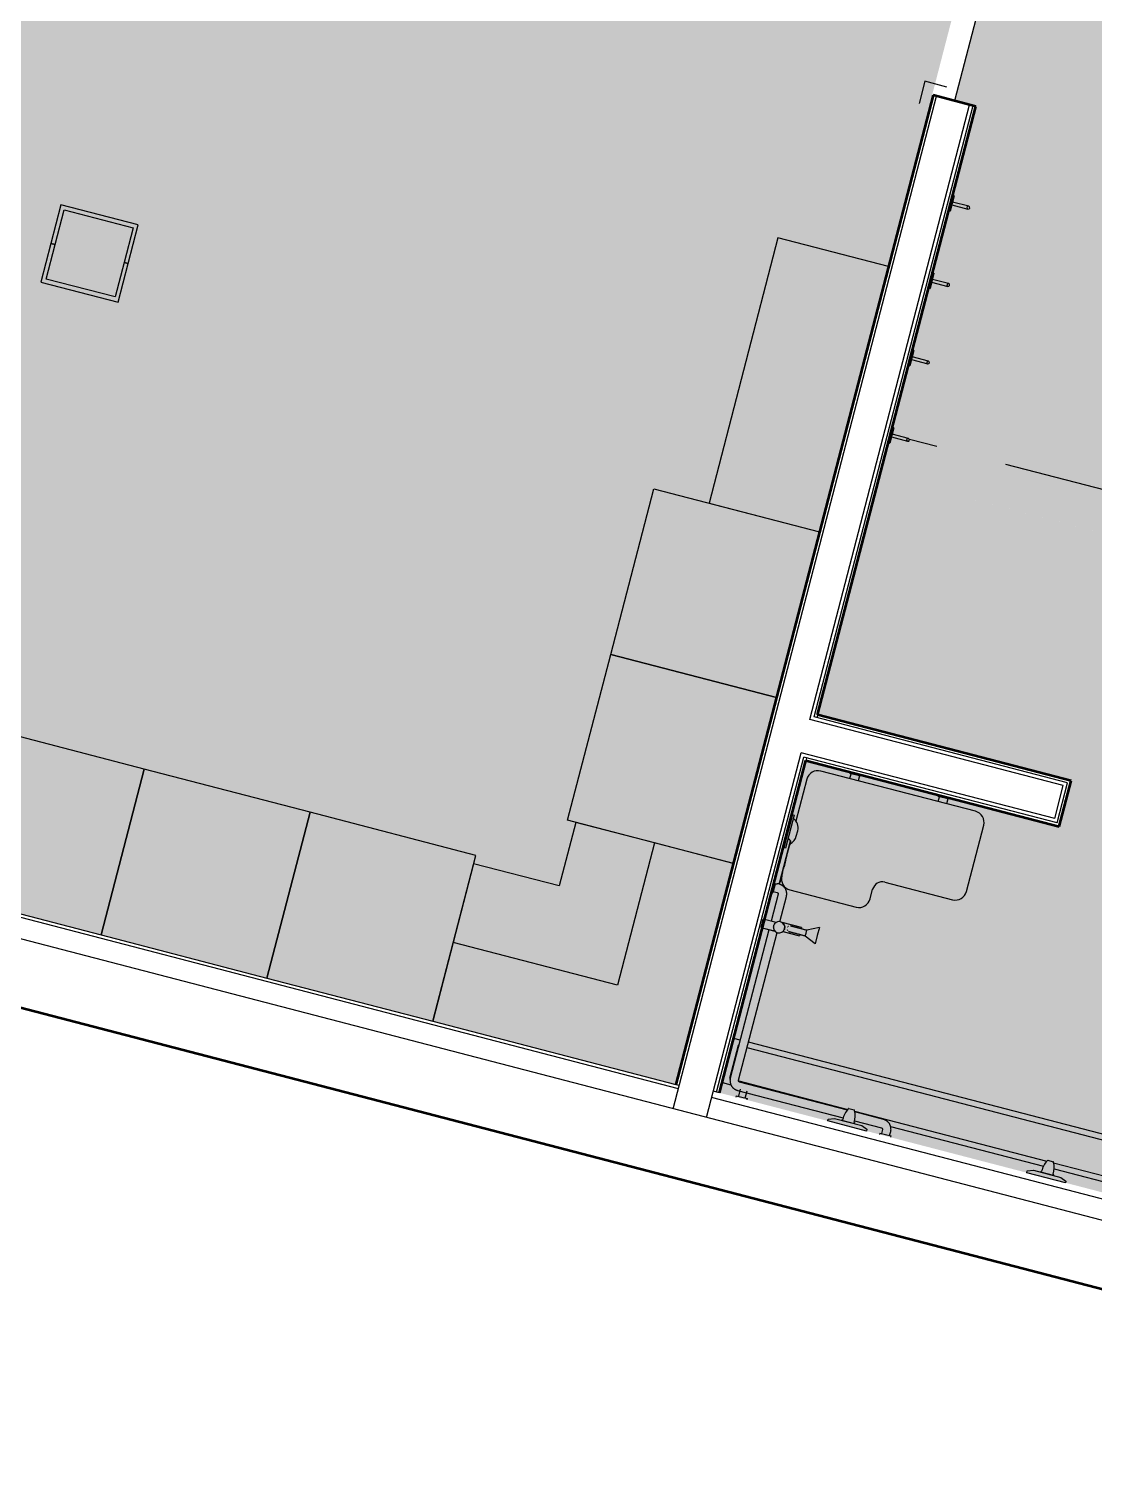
# Model space of a CAD drawing. Header units: inches. Extents: x 69197503 to 69201323, y 27704041 to 27705339.
# Drawn here: x 69200700.3 to 69200886.8, y 27704335.1 to 27704589.2 of the extents above; entities that cross this region are included whole.
import ezdxf

# ---------------------------------------------------------------- set-up
doc = ezdxf.new("R2010")
doc.units = ezdxf.units.IN
doc.header["$LTSCALE"] = 100
doc.header["$MEASUREMENT"] = 0
doc.linetypes.add('DASHED2', pattern=[0.375, 0.25, -0.125])
doc.layers.get('0').update_dxf_attribs({"linetype": 'CONTINUOUS'})
for name, color, linetype in [('A-FLOR', 3, 'CONTINUOUS'), ('A-MISC', 3, 'CONTINUOUS'), ('A-WALL', 5, 'CONTINUOUS'), ('P-SANR-FIXT', 2, 'CONTINUOUS'), ('Rooms-Category-Color', 7, 'CONTINUOUS'), ('Rooms-College-Color', 7, 'CONTINUOUS'), ('Rooms-Department-Color', 7, 'CONTINUOUS'), ('Rooms-Division-Color', 7, 'CONTINUOUS')]:
    doc.layers.add(name, color=color, linetype=linetype)

# ---------------------------------------------------------------- blocks, each defined once
blk = doc.blocks.new('DLR_Locker_with_Bench - Player-3667810-ar1all Departments')
at = {"color": 0, "linetype": 'ByBlock', "lineweight": -2}
for p, q in [((-14.26, 0), (-14.26, -30)), ((15.74, 0), (-14.26, 0)), ((15.74, -30), (15.74, 0)), ((-14.26, -30), (15.74, -30))]:
    blk.add_line(p, q, dxfattribs=at)
blk = doc.blocks.new('DLR_Locker_with_Bench - Player-3691357-ar1all Departments')
at = {"color": 0, "linetype": 'ByBlock', "lineweight": -2}
for p, q in [((-14.26, 0), (-14.26, 30)), ((-14.26, 30), (15.74, 30)), ((15.74, 30), (15.74, 0)), ((15.74, 0), (-14.26, 0))]:
    blk.add_line(p, q, dxfattribs=at)
blk = doc.blocks.new('Column Wrap - 1_ - 2_ x 1_ - 2_-3202536-ar1all Departments')
at = {"color": 0, "linetype": 'ByBlock', "lineweight": -2}
for p, q in [((7, 7), (-7, 7)), ((-7, 7), (-7, 0)), ((-6.25, 0), (-6.25, 6.25)), ((-6.25, 6.25), (6.25, 6.25)), ((6.25, 6.25), (6.25, 0)), ((7, 0), (7, 7)), ((6.25, 0), (7, 0)), ((-7, 0), (-6.25, 0)), ((-7, 0), (-7, -7)), ((-6.25, 0), (-7, 0)), ((-6.25, -6.25), (-6.25, 0)), ((7, 0), (6.25, 0)), ((6.25, 0), (6.25, -6.25)), ((7, -7), (7, 0)), ((-7, -7), (7, -7)), ((6.25, -6.25), (-6.25, -6.25))]:
    blk.add_line(p, q, dxfattribs=at)
blk = doc.blocks.new('DLR_Locker_Bench - DLR_Locker_Bench-V5-ar1all Departments')
at = {"color": 0, "linetype": 'ByBlock', "lineweight": -2}
for p, q in [((24, 10), (-24, 10)), ((-24, 10), (-24, -10)), ((24, -10), (24, 10))]:
    blk.add_line(p, q, dxfattribs=at)
blk = doc.blocks.new('Locker Corner Piece4 - Locker Corner Piece-3289483-ar1all Departments')
at = {"color": 0, "linetype": 'ByBlock', "lineweight": -2}
for p, q in [((1719.92, 2215.58), (1705.67, 2215.58)), ((1705.67, 2215.58), (1705.67, 2204.08)), ((1719.92, 2215.58), (1719.92, 2189.83)), ((1734.17, 2215.58), (1719.92, 2215.58)), ((1734.17, 2175.58), (1734.17, 2215.58)), ((1705.67, 2204.08), (1690.17, 2204.08)), ((1690.17, 2204.08), (1690.17, 2189.83)), ((1719.92, 2189.83), (1690.17, 2189.83)), ((1690.17, 2189.83), (1690.17, 2175.58)), ((1690.17, 2175.58), (1734.17, 2175.58))]:
    blk.add_line(p, q, dxfattribs=at)
blk = doc.blocks.new('DLR_Trench_Drain - 3_ Drain-3322813-ar1all Departments')
at = {"color": 0, "linetype": 'ByBlock', "lineweight": -2}
for p, q in [((-95, -1.85), (-95, -9.85)), ((-73.02, -1.85), (-95, -1.85)), ((-37.02, -1.85), (-71.11, -1.85)), ((-1.02, -1.85), (-35.11, -1.85)), ((34.98, -1.85), (0.89, -1.85)), ((64.56, -1.85), (36.89, -1.85)), ((95, -1.85), (93.45, -1.85)), ((95, -9.85), (95, -1.85)), ((-72.66, -2.85), (-94, -2.85)), ((-94, -2.85), (-94, -8.85)), ((-36.66, -2.85), (-71.46, -2.85)), ((-0.66, -2.85), (-35.46, -2.85)), ((35.34, -2.85), (0.54, -2.85)), ((71.34, -2.85), (36.54, -2.85)), ((92.31, -2.85), (72.54, -2.85)), ((94, -2.85), (93.84, -2.85)), ((94, -8.85), (94, -2.85)), ((-95, -9.85), (92.36, -9.85)), ((-94, -8.85), (92.36, -8.85)), ((93.86, -8.85), (94, -8.85)), ((93.86, -9.85), (95, -9.85))]:
    blk.add_line(p, q, dxfattribs=at)
blk = doc.blocks.new('DLR_Robe_Hook - Robe Hook-3394218-ar1all Departments')
at = {"color": 0, "linetype": 'ByBlock', "lineweight": -2}
for p, q in [((-0.25, 7.0625), (-0.25, 4.125)), ((0.25, 4.125), (0.25, 7.0625)), ((-1.375, 4.125), (-1.375, 3.875)), ((-1.375, 4.125), (1.375, 4.125)), ((1.375, 3.875), (1.375, 4.125))]:
    blk.add_line(p, q, dxfattribs=at)
for start, end in [(90, 270), (270, 90)]:
    blk.add_arc((0, 7.0625), 0.25, start, end, dxfattribs=at)
blk = doc.blocks.new('DLR_Corner_Guard - DLR_Corner_Guard-2800152-ar1all Departments')
at = {"color": 0, "linetype": 'ByBlock', "lineweight": -2}
for p, q in [((-2, 2), (-2, -2)), ((-2, -2), (2, -2))]:
    blk.add_line(p, q, dxfattribs=at)
blk = doc.blocks.new('Shower-Kohler-Devonshire-T396_4X - Oil Rubbed Bronze-3423080-ar1all Departments')
at = {"color": 0, "linetype": 'ByBlock', "lineweight": -2}
for p, q in [((1706.17, 2167.52), (1706.17, 2167.83)), ((1706.17, 2167.83), (1713.17, 2167.83)), ((1713.17, 2167.83), (1713.17, 2167.52)), ((1707.18, 2167.12), (1706.17, 2167.52)), ((1712.16, 2167.12), (1707.18, 2167.12)), ((1708.56, 2167.01), (1708.55, 2167.12)), ((1708.55, 2167.12), (1710.8, 2167.12)), ((1708.62, 2166.91), (1708.56, 2167.01)), ((1710.79, 2167.01), (1710.72, 2166.91)), ((1710.8, 2167.12), (1710.79, 2167.01)), ((1713.17, 2167.52), (1712.16, 2167.12)), ((1710.14, 2164.8), (1709.2, 2164.8))]:
    blk.add_line(p, q, dxfattribs=at)
for centre, radius, start, end in [((1712.49, 2166.77), 3.87, 177.8961, 209.0484), ((1706.85, 2166.77), 3.87, 330.9516, 2.1039), ((1709.2, 2164.89), 0.0912, 180, 270), ((1710.14, 2164.89), 0.0912, 270, 0)]:
    blk.add_arc(centre, radius, start, end, dxfattribs=at)
blk = doc.blocks.new('Shower-ADA 30x60 - 5_-0_-3132222-ar1all Departments')
at = {"color": 0, "linetype": 'ByBlock', "lineweight": -2}
for p, q in [((0.82, 17.12), (0.82, 14.84)), ((0.87, 17.35), (0.87, 14.92)), ((0.87, 17.35), (2.37, 17.35)), ((2.37, 15.02), (2.37, 17.35)), ((1.12, 13.48), (1.12, 10.49)), ((2.62, 10.49), (2.62, 14)), ((1.39, 10.49), (1.12, 10.49)), ((2.62, 10.49), (2.39, 10.49)), ((0.44, 7.47), (1.34, 9.47)), ((1.34, 9.47), (1.89, 9.47)), ((1.39, 9.66), (1.39, 9.47)), ((1.89, 9.47), (2.44, 9.47)), ((2.39, 9.47), (2.39, 9.66)), ((3.44, 7.47), (2.44, 9.47)), ((1.94, 7.47), (0.44, 7.47)), ((3.44, 7.47), (1.94, 7.47))]:
    blk.add_line(p, q, dxfattribs=at)
at = {"color": 0, "linetype": 'ByBlock', "lineweight": -2, "flags": 128}
for points in [[(1.39, 12.41), (1.39, 12.4), (1.39, 12.4), (1.39, 12.39), (1.39, 12.37), (1.39, 12.35), (1.39, 12.33), (1.39, 12.3), (1.39, 12.27), (1.39, 12.23), (1.39, 12.19), (1.39, 12.14), (1.39, 12.1), (1.39, 12.04), (1.39, 11.99), (1.39, 11.93), (1.39, 11.86), (1.39, 11.79), (1.39, 11.72), (1.39, 11.65), (1.39, 11.57), (1.39, 11.49), (1.39, 11.41), (1.39, 11.32), (1.39, 11.23), (1.39, 11.14), (1.39, 11.05), (1.39, 10.95), (1.39, 10.85), (1.39, 10.75), (1.39, 10.65), (1.39, 10.55), (1.39, 10.44), (1.39, 10.34), (1.39, 10.23), (1.39, 10.12), (1.39, 10.01), (1.39, 9.91), (1.39, 9.8), (1.39, 9.69), (1.39, 9.66)], [(2.39, 9.66), (2.39, 9.77), (2.39, 9.88), (2.39, 9.99), (2.39, 10.09), (2.39, 10.2), (2.39, 10.31), (2.39, 10.42), (2.39, 10.52), (2.39, 10.63), (2.39, 10.73), (2.39, 10.83), (2.39, 10.93), (2.39, 11.02), (2.39, 11.12), (2.39, 11.21), (2.39, 11.3), (2.39, 11.39), (2.39, 11.47), (2.39, 11.55), (2.39, 11.63), (2.39, 11.7), (2.39, 11.78), (2.39, 11.84), (2.39, 11.91), (2.39, 11.97), (2.39, 12.03), (2.39, 12.08), (2.39, 12.13), (2.39, 12.18), (2.39, 12.22), (2.39, 12.26), (2.39, 12.29), (2.39, 12.32), (2.39, 12.35), (2.39, 12.37), (2.39, 12.38), (2.39, 12.39), (2.39, 12.4), (2.39, 12.41), (2.39, 12.41)]]:
    blk.add_lwpolyline(points, dxfattribs=at)
at = {"color": 0, "linetype": 'ByBlock', "lineweight": -2}
for start, end in [(360, 180), (180, 360)]:
    blk.add_arc((1.67, 14.31), 1, start, end, dxfattribs=at)
for points, knots in [([(1.32, 15.25), (1.3, 15.24), (1.27, 15.23), (1.23, 15.21), (1.2, 15.2), (1.19, 15.19)], [0.62306363, 0.62306363, 0.62306363, 0.62306363, 0.63888889, 0.66666667, 0.68587533, 0.68587533, 0.68587533, 0.68587533]), ([(1.56, 15.31), (1.55, 15.31), (1.52, 15.3), (1.48, 15.3), (1.45, 15.29), (1.44, 15.29)], [0.51858327, 0.51858327, 0.51858327, 0.51858327, 0.52777778, 0.55555556, 0.56944666, 0.56944666, 0.56944666, 0.56944666]), ([(1.84, 15.3), (1.81, 15.3), (1.76, 15.31), (1.72, 15.31), (1.71, 15.31)], [0.4033541, 0.4033541, 0.4033541, 0.4033541, 0.44444444, 0.45927767, 0.45927767, 0.45927767, 0.45927767]), ([(2.12, 15.2), (2.08, 15.22), (2.03, 15.25), (1.97, 15.26), (1.96, 15.27)], [0.26465324, 0.26465324, 0.26465324, 0.26465324, 0.33333333, 0.34896748, 0.34896748, 0.34896748, 0.34896748]), ([(0.93, 14.99), (0.93, 14.98), (0.91, 14.96), (0.89, 14.94), (0.87, 14.92), (0.86, 14.9), (0.84, 14.88), (0.83, 14.86), (0.82, 14.85), (0.82, 14.84)], [0.8209404, 0.8209404, 0.8209404, 0.8209404, 0.8333333, 0.875, 0.8854167, 0.8958333, 0.9166667, 0.9583333, 1, 1, 1, 1]), ([(0.94, 15), (0.94, 14.99), (0.93, 14.99), (0.92, 14.98), (0.91, 14.97), (0.89, 14.95), (0.88, 14.93), (0.87, 14.92), (0.87, 14.92)], [0.862751, 0.862751, 0.862751, 0.862751, 0.875, 0.8854167, 0.8958333, 0.9166667, 0.9583333, 1, 1, 1, 1]), ([(1.11, 15.14), (1.1, 15.14), (1.08, 15.12), (1.06, 15.1), (1.04, 15.09), (1.01, 15.07), (0.99, 15.05), (0.98, 15.04)], [0.7303032, 0.7303032, 0.7303032, 0.7303032, 0.75, 0.77083333, 0.78125, 0.79166667, 0.82832772, 0.82832772, 0.82832772, 0.82832772]), ([(1.1, 15.14), (1.1, 15.13), (1.07, 15.12), (1.04, 15.09), (1.01, 15.07), (1.01, 15.06)], [0.70347986, 0.70347986, 0.70347986, 0.70347986, 0.70833333, 0.75, 0.76353436, 0.76353436, 0.76353436, 0.76353436]), ([(1.37, 13.36), (1.36, 13.36), (1.35, 13.37), (1.33, 13.37), (1.32, 13.38), (1.31, 13.38), (1.29, 13.39), (1.27, 13.4), (1.23, 13.41), (1.2, 13.43), (1.18, 13.44), (1.17, 13.44), (1.16, 13.45), (1.14, 13.46), (1.12, 13.47), (1.12, 13.47), (1.12, 13.48)], [0.75, 0.75, 0.75, 0.75, 0.7638889, 0.7708333, 0.7777778, 0.7847222, 0.7916667, 0.8055556, 0.8333333, 0.8611111, 0.875, 0.8888889, 0.9027778, 0.9166667, 0.9444444, 1, 1, 1, 1]), ([(1.6, 13.32), (1.59, 13.32), (1.57, 13.32), (1.54, 13.32), (1.51, 13.32), (1.48, 13.33), (1.47, 13.33), (1.46, 13.33)], [0.64204771, 0.64204771, 0.64204771, 0.64204771, 0.65277778, 0.66666667, 0.68055556, 0.69444444, 0.70394066, 0.70394066, 0.70394066, 0.70394066]), ([(1.59, 12.81), (1.59, 12.8), (1.58, 12.8), (1.57, 12.79), (1.56, 12.78), (1.55, 12.77)], [0.20307706, 0.20307706, 0.20307706, 0.20307706, 0.20833333, 0.22222222, 0.23611111, 0.23611111, 0.23611111, 0.23611111]), ([(1.73, 12.88), (1.73, 12.88), (1.71, 12.87), (1.7, 12.87), (1.69, 12.86)], [0.09943387, 0.09943387, 0.09943387, 0.09943387, 0.11111111, 0.12970536, 0.12970536, 0.12970536, 0.12970536]), ([(1.87, 13.33), (1.85, 13.33), (1.81, 13.32), (1.77, 13.32), (1.74, 13.32)], [0.53449947, 0.53449947, 0.53449947, 0.53449947, 0.55555556, 0.58406998, 0.58406998, 0.58406998, 0.58406998]), ([(2.13, 13.42), (2.11, 13.42), (2.08, 13.4), (2.04, 13.39), (2.02, 13.38)], [0.42468438, 0.42468438, 0.42468438, 0.42468438, 0.44444444, 0.47222222, 0.47222222, 0.47222222, 0.47222222]), ([(2.09, 12.86), (2.08, 12.87), (2.07, 12.87), (2.05, 12.88), (2.05, 12.88)], [0.87018002, 0.87018002, 0.87018002, 0.87018002, 0.88888889, 0.9006533, 0.9006533, 0.9006533, 0.9006533]), ([(2.37, 15.02), (2.37, 15.03), (2.36, 15.03), (2.34, 15.05), (2.32, 15.07), (2.3, 15.09), (2.27, 15.11), (2.23, 15.14), (2.2, 15.16), (2.18, 15.17), (2.18, 15.17)], [0, 0, 0, 0, 0.0555556, 0.0833333, 0.1111111, 0.1388889, 0.1666667, 0.1944444, 0.2222222, 0.2303787, 0.2303787, 0.2303787, 0.2303787]), ([(2.23, 12.77), (2.23, 12.78), (2.21, 12.79), (2.2, 12.8), (2.19, 12.8), (2.19, 12.81)], [0.76388889, 0.76388889, 0.76388889, 0.76388889, 0.77777778, 0.79166667, 0.79716716, 0.79716716, 0.79716716, 0.79716716]), ([(2.24, 15.13), (2.23, 15.14), (2.22, 15.15), (2.2, 15.16), (2.2, 15.16)], [0.14507369, 0.14507369, 0.14507369, 0.14507369, 0.16666667, 0.18054127, 0.18054127, 0.18054127, 0.18054127]), ([(2.35, 13.58), (2.34, 13.57), (2.33, 13.56), (2.31, 13.54), (2.28, 13.52), (2.26, 13.51), (2.25, 13.5), (2.24, 13.49)], [0.30973654, 0.30973654, 0.30973654, 0.30973654, 0.31944444, 0.33333333, 0.34722222, 0.36111111, 0.36911599, 0.36911599, 0.36911599, 0.36911599]), ([(2.51, 13.78), (2.51, 13.77), (2.5, 13.76), (2.49, 13.74), (2.48, 13.73), (2.47, 13.71), (2.46, 13.7), (2.45, 13.69), (2.43, 13.67), (2.42, 13.66), (2.42, 13.65)], [0.1827869, 0.1827869, 0.1827869, 0.1827869, 0.19444444, 0.20833333, 0.21527778, 0.22222222, 0.22916667, 0.23611111, 0.25, 0.26032658, 0.26032658, 0.26032658, 0.26032658]), ([(2.62, 14), (2.62, 14), (2.62, 13.98), (2.61, 13.96), (2.6, 13.93), (2.58, 13.91), (2.57, 13.89), (2.56, 13.87), (2.56, 13.86), (2.55, 13.85)], [0, 0, 0, 0, 0.0277778, 0.0555556, 0.0833333, 0.0972222, 0.1111111, 0.125, 0.1388889, 0.1388889, 0.1388889, 0.1388889])]:
    blk.add_open_spline(points, degree=3, knots=knots, dxfattribs=at)
for points in [[(2.07, 15.23), (2.04, 15.24), (2.01, 15.25), (1.97, 15.27)], [(1.4, 12.52), (1.4, 12.51), (1.4, 12.5), (1.4, 12.48), (1.4, 12.47)], [(2.39, 12.47), (2.39, 12.48), (2.38, 12.5), (2.38, 12.51), (2.38, 12.52)]]:
    blk.add_open_spline(points, degree=3, dxfattribs=at)
blk = doc.blocks.new('valve - valve-3132125-ar1all Departments')
at = {"color": 0, "linetype": 'ByBlock', "lineweight": -2}
for p, q in [((0.93, -3.82), (0.93, 3.82)), ((1, -0.55), (1, -0.03))]:
    blk.add_line(p, q, dxfattribs=at)
at = {"color": 0, "linetype": 'ByBlock', "lineweight": -2, "flags": 128}
for points in [[(0.45, 4.14), (0.5, 4.12), (0.55, 4.09), (0.6, 4.07), (0.65, 4.04), (0.7, 4.01), (0.75, 3.97), (0.79, 3.94), (0.84, 3.9), (0.88, 3.86), (0.92, 3.82), (0.93, 3.82)], [(0.93, 3.82), (0.94, 3.77), (0.96, 3.72), (0.97, 3.67), (0.98, 3.62), (0.99, 3.57), (1, 3.51), (1, 3.46), (1, 3.41), (1, 3.38)], [(1, -3.38), (1, -3.38), (1, -3.37), (1, -3.36), (1, -3.34), (1, -3.31), (1, -3.28), (1, -3.25), (1, -3.21), (1, -3.16), (1, -3.11), (1, -3.06), (1, -3), (1, -2.93), (1, -2.86), (1, -2.79), (1, -2.71), (1, -2.63), (1, -2.54), (1, -2.45), (1, -2.36), (1, -2.26), (1, -2.15), (1, -2.05), (1, -1.94), (1, -1.83), (1, -1.71), (1, -1.59), (1, -1.47), (1, -1.35), (1, -1.22), (1, -1.1), (1, -0.97), (1, -0.84), (1, -0.71), (1, -0.57), (1, -0.44), (1, -0.31), (1, -0.17), (1, -0.04), (1, 0.1), (1, 0.23), (1, 0.37), (1, 0.5), (1, 0.64), (1, 0.77), (1, 0.9), (1, 1.03), (1, 1.16), (1, 1.28), (1, 1.41), (1, 1.53), (1, 1.65), (1, 1.76), (1, 1.88), (1, 1.99), (1, 2.1), (1, 2.2), (1, 2.3), (1, 2.4), (1, 2.49), (1, 2.58), (1, 2.67), (1, 2.75), (1, 2.82), (1, 2.9), (1, 2.96), (1, 3.03), (1, 3.08), (1, 3.14), (1, 3.19), (1, 3.23), (1, 3.27), (1, 3.3), (1, 3.32), (1, 3.35), (1, 3.36), (1, 3.37), (1, 3.38), (1, 3.38)], [(1, 3.38), (1, 3.38), (1, 3.37), (1, 3.36), (1, 3.34), (1, 3.31), (1, 3.28), (1, 3.25), (1, 3.21), (1, 3.16), (1, 3.11), (1, 3.06), (1, 3.03)], [(1, 0.29), (1, 0.17), (1, 0.04), (1, -0.1), (1, -0.23), (1, -0.37), (1, -0.5), (1, -0.64), (1, -0.77), (1, -0.86)], [(1, -1.9), (1, -1.99), (1, -2.1), (1, -2.2), (1, -2.3), (1, -2.4), (1, -2.49), (1, -2.58), (1, -2.67), (1, -2.75), (1, -2.82), (1, -2.9), (1, -2.96), (1, -3.03), (1, -3.08), (1, -3.14), (1, -3.19), (1, -3.23), (1, -3.27), (1, -3.3), (1, -3.32), (1, -3.35), (1, -3.36), (1, -3.37), (1, -3.38), (1, -3.38)], [(0.93, -3.82), (0.89, -3.86), (0.84, -3.9), (0.8, -3.93), (0.75, -3.97), (0.71, -4), (0.66, -4.03), (0.61, -4.06), (0.56, -4.09), (0.5, -4.12), (0.45, -4.14), (0.4, -4.16), (0.34, -4.18), (0.29, -4.2), (0.23, -4.21), (0.18, -4.22), (0.12, -4.23), (0.06, -4.24), (0.01, -4.25), (0, -4.25)], [(1, -3.38), (1, -3.43), (1, -3.48), (0.99, -3.54), (0.99, -3.59), (0.98, -3.64), (0.97, -3.69), (0.95, -3.74), (0.94, -3.79), (0.93, -3.82)]]:
    blk.add_lwpolyline(points, dxfattribs=at)
blk = doc.blocks.new('Lasco - Soap Tray - Lasco -SoapTray-3132116-ar1all Departments')
at = {"color": 0, "linetype": 'ByBlock', "lineweight": -2}
for p, q in [((-3, -1), (-3, -0.68)), ((3, -0.68), (-3, -0.68)), ((3, -1), (-3, -1)), ((-2.75, -0.68), (-2.75, -0.56)), ((-0.5, -2.28), (0.5, -2.28)), ((2.75, -0.56), (2.75, -0.68)), ((3, -0.68), (3, -1))]:
    blk.add_line(p, q, dxfattribs=at)
for centre, start, end in [((-0.5, -0.28), 219.801, 270), ((0.5, -0.28), 270, 338.7243)]:
    blk.add_arc(centre, 2, start, end, dxfattribs=at)
blk = doc.blocks.new('l shaped horizontal grab bar - l shaped horizontal grab bar-3132122-ar1all Departments')
at = {"color": 0, "linetype": 'ByBlock', "lineweight": -2}
for p, q in [((1.57, -1.21), (-25.29, -1.21)), ((8, -1.21), (3.12, -1.21)), ((8, 0), (8, -0.25)), ((9.56, -0.25), (8, -0.25)), ((8.25, -0.25), (8.25, -0.96)), ((9.75, -0.96), (9.75, -0.7)), ((-28, -3), (-28.25, -3)), ((-28.25, -5), (-28, -5)), ((-28, -3), (-28, -5)), ((-26.7, -3.38), (-28, -3.38)), ((-28, -4.63), (-26.7, -4.63)), ((-27.04, -2.96), (-27.04, -22.09)), ((-25.54, -22.46), (-25.54, -2.96)), ((-25.29, -2.71), (1.43, -2.71)), ((3.4, -2.71), (8, -2.71)), ((-27.04, -24.16), (-27.04, -29)), ((-25.54, -29), (-25.54, -23.79)), ((-28, -29), (-28.25, -29)), ((-28, -29), (-28, -31)), ((-27.29, -29.25), (-28, -29.25)), ((-28.25, -31), (-28, -31)), ((-28, -30.75), (-27.29, -30.75))]:
    blk.add_line(p, q, dxfattribs=at)
at = {"color": 0, "linetype": 'ByBlock', "lineweight": -2, "flags": 128}
for points in [[(-25.29, -1.21), (-25.36, -1.21), (-25.43, -1.21), (-25.5, -1.22), (-25.57, -1.23), (-25.64, -1.24), (-25.71, -1.26), (-25.78, -1.28), (-25.84, -1.3), (-25.91, -1.32), (-25.97, -1.35), (-26.04, -1.37), (-26.1, -1.4), (-26.16, -1.44), (-26.22, -1.47), (-26.28, -1.51), (-26.34, -1.55), (-26.39, -1.6), (-26.45, -1.64), (-26.5, -1.69), (-26.55, -1.74), (-26.6, -1.79), (-26.64, -1.84), (-26.69, -1.9), (-26.73, -1.95), (-26.77, -2.01), (-26.8, -2.07), (-26.84, -2.13), (-26.87, -2.19), (-26.9, -2.26), (-26.92, -2.32), (-26.95, -2.39), (-26.97, -2.46), (-26.99, -2.52), (-27, -2.59), (-27.02, -2.66), (-27.03, -2.73), (-27.04, -2.8), (-27.04, -2.87), (-27.04, -2.94), (-27.04, -2.96)], [(8, -2.71), (8.07, -2.71), (8.14, -2.7), (8.21, -2.69), (8.28, -2.68), (8.35, -2.67), (8.42, -2.66), (8.48, -2.64), (8.55, -2.62), (8.62, -2.59), (8.68, -2.57), (8.75, -2.54), (8.81, -2.51), (8.87, -2.48), (8.93, -2.44), (8.99, -2.4), (9.05, -2.36), (9.1, -2.32), (9.15, -2.27), (9.21, -2.23), (9.26, -2.18), (9.3, -2.13), (9.35, -2.07), (9.39, -2.02), (9.43, -1.96), (9.47, -1.9), (9.51, -1.84), (9.54, -1.78), (9.58, -1.72), (9.6, -1.66), (9.63, -1.59), (9.66, -1.53), (9.68, -1.46), (9.7, -1.39), (9.71, -1.32), (9.72, -1.25), (9.74, -1.19), (9.74, -1.12), (9.75, -1.05), (9.75, -0.98), (9.75, -0.96)], [(8.25, -0.96), (8.25, -0.97), (8.25, -0.98), (8.25, -0.99), (8.25, -1), (8.25, -1.01), (8.24, -1.02), (8.24, -1.03), (8.24, -1.04), (8.23, -1.05), (8.23, -1.05), (8.23, -1.06), (8.22, -1.07), (8.22, -1.08), (8.21, -1.09), (8.21, -1.1), (8.2, -1.11), (8.19, -1.11), (8.19, -1.12), (8.18, -1.13), (8.17, -1.14), (8.17, -1.14), (8.16, -1.15), (8.15, -1.16), (8.14, -1.16), (8.14, -1.17), (8.13, -1.17), (8.12, -1.18), (8.11, -1.18), (8.1, -1.19), (8.09, -1.19), (8.08, -1.19), (8.07, -1.2), (8.06, -1.2), (8.05, -1.2), (8.04, -1.2), (8.03, -1.2), (8.02, -1.21), (8.01, -1.21), (8, -1.21), (8, -1.21)], [(-25.54, -2.96), (-25.54, -2.95), (-25.54, -2.94), (-25.54, -2.93), (-25.54, -2.92), (-25.54, -2.91), (-25.54, -2.9), (-25.53, -2.89), (-25.53, -2.88), (-25.53, -2.87), (-25.52, -2.86), (-25.52, -2.85), (-25.51, -2.84), (-25.51, -2.83), (-25.5, -2.82), (-25.5, -2.82), (-25.49, -2.81), (-25.49, -2.8), (-25.48, -2.79), (-25.47, -2.78), (-25.47, -2.78), (-25.46, -2.77), (-25.45, -2.76), (-25.44, -2.76), (-25.44, -2.75), (-25.43, -2.75), (-25.42, -2.74), (-25.41, -2.74), (-25.4, -2.73), (-25.39, -2.73), (-25.38, -2.72), (-25.37, -2.72), (-25.36, -2.72), (-25.35, -2.71), (-25.35, -2.71), (-25.34, -2.71), (-25.33, -2.71), (-25.32, -2.71), (-25.31, -2.71), (-25.3, -2.71), (-25.29, -2.71)], [(-27.29, -30.75), (-27.22, -30.75), (-27.15, -30.74), (-27.08, -30.74), (-27.01, -30.73), (-26.95, -30.72), (-26.88, -30.7), (-26.81, -30.68), (-26.74, -30.66), (-26.68, -30.64), (-26.61, -30.61), (-26.55, -30.58), (-26.48, -30.55), (-26.42, -30.52), (-26.36, -30.48), (-26.3, -30.44), (-26.25, -30.4), (-26.19, -30.36), (-26.14, -30.32), (-26.09, -30.27), (-26.04, -30.22), (-25.99, -30.17), (-25.94, -30.12), (-25.9, -30.06), (-25.86, -30), (-25.82, -29.95), (-25.78, -29.89), (-25.75, -29.82), (-25.72, -29.76), (-25.69, -29.7), (-25.66, -29.63), (-25.64, -29.57), (-25.62, -29.5), (-25.6, -29.43), (-25.58, -29.37), (-25.57, -29.3), (-25.56, -29.23), (-25.55, -29.16), (-25.55, -29.09), (-25.54, -29.02), (-25.54, -29)], [(-27.04, -29), (-27.04, -29.01), (-27.04, -29.02), (-27.04, -29.03), (-27.05, -29.04), (-27.05, -29.05), (-27.05, -29.06), (-27.05, -29.07), (-27.06, -29.08), (-27.06, -29.09), (-27.06, -29.1), (-27.07, -29.11), (-27.07, -29.12), (-27.08, -29.12), (-27.08, -29.13), (-27.09, -29.14), (-27.09, -29.15), (-27.1, -29.16), (-27.1, -29.16), (-27.11, -29.17), (-27.12, -29.18), (-27.13, -29.19), (-27.13, -29.19), (-27.14, -29.2), (-27.15, -29.2), (-27.16, -29.21), (-27.17, -29.22), (-27.18, -29.22), (-27.18, -29.23), (-27.19, -29.23), (-27.2, -29.23), (-27.21, -29.24), (-27.22, -29.24), (-27.23, -29.24), (-27.24, -29.24), (-27.25, -29.25), (-27.26, -29.25), (-27.27, -29.25), (-27.28, -29.25), (-27.29, -29.25), (-27.29, -29.25)]]:
    blk.add_lwpolyline(points, dxfattribs=at)
blk = doc.blocks.new('seat - seat-3132131-ar1all Departments')
at = {"color": 0, "linetype": 'ByBlock', "lineweight": -2}
for p, q in [((-14.64, 16), (-14.9, 16)), ((-3, 16), (-10.61, 16)), ((-22.5, 14), (-22.5, 2)), ((-1, -14), (-1, 14)), ((-1, 8.75), (-0.12, 8.75)), ((0.13, 9), (-0.12, 9)), ((-0.12, 7), (-0.12, 9)), ((-0.12, 7.25), (-1, 7.25)), ((-0.12, 7), (0.13, 7)), ((-20.5, 0), (-18.75, 0)), ((-17, -1.75), (-17, -14)), ((-1, -7.25), (-0.12, -7.25)), ((0.13, -7), (-0.12, -7)), ((-0.12, -9), (-0.12, -7)), ((-0.12, -8.75), (-1, -8.75)), ((-0.12, -9), (0.13, -9)), ((-15, -16), (-3, -16))]:
    blk.add_line(p, q, dxfattribs=at)
for centre, radius, start, end in [((-20.5, 14), 2, 90.4284, 180), ((-3, 14), 2, 360, 90), ((-20.5, 2), 2, 180, 270), ((-18.75, -1.75), 1.75, 0, 90), ((-15, -14), 2, 180, 270), ((-3, -14), 2, 270, 360)]:
    blk.add_arc(centre, radius, start, end, dxfattribs=at)

msp = doc.modelspace()

# ---------------------------------------------------------------- hatches: boundary and pattern name
at = {"layer": 'Rooms-Category-Color', "true_color": 0xfbafa2}
for points in [[(69200301.19, 27704597.03), (69200447.82, 27704558.9), (69200459.11, 27704602.33), (69200463.83, 27704601.11), (69200438.06, 27704502.02), (69200813.58, 27704404.39), (69200917.9, 27704807.09), (69200391.41, 27704943.99)], [(69200849.33, 27704511.07), (69200893.72, 27704499.53), (69200895.8, 27704507.51), (69201035.41, 27704471.21), (69201067.37, 27704594.13), (69200883.36, 27704641.97), (69200880.56, 27704631.2), (69200876.81, 27704632.18), (69200862.37, 27704576.65), (69200866.12, 27704575.67)], [(69200821.2, 27704402.92), (69201005.21, 27704355.07), (69201033.33, 27704463.23), (69200849.33, 27704511.07), (69200838.41, 27704469.09), (69200882.81, 27704457.55), (69200880.73, 27704449.56), (69200836.33, 27704461.11)]]:
    msp.add_hatch(color=21, dxfattribs=at).paths.add_polyline_path(points)
at = {"layer": 'Rooms-College-Color', "true_color": 0xffff64}
for points in [[(69200301.19, 27704597.03), (69200447.82, 27704558.9), (69200459.11, 27704602.33), (69200463.83, 27704601.11), (69200438.06, 27704502.02), (69200813.58, 27704404.39), (69200917.9, 27704807.09), (69200391.41, 27704943.99)], [(69200849.33, 27704511.07), (69200893.72, 27704499.53), (69200895.8, 27704507.51), (69201035.41, 27704471.21), (69201067.37, 27704594.13), (69200883.36, 27704641.97), (69200880.56, 27704631.2), (69200876.81, 27704632.18), (69200862.37, 27704576.65), (69200866.12, 27704575.67)], [(69200821.2, 27704402.92), (69201005.21, 27704355.07), (69201033.33, 27704463.23), (69200849.33, 27704511.07), (69200838.41, 27704469.09), (69200882.81, 27704457.55), (69200880.73, 27704449.56), (69200836.33, 27704461.11)]]:
    msp.add_hatch(color=51, dxfattribs=at).paths.add_polyline_path(points)
at = {"layer": 'Rooms-Department-Color', "true_color": 0x604aed}
for points in [[(69200301.19, 27704597.03), (69200447.82, 27704558.9), (69200459.11, 27704602.33), (69200463.83, 27704601.11), (69200438.06, 27704502.02), (69200813.58, 27704404.39), (69200917.9, 27704807.09), (69200391.41, 27704943.99)], [(69200849.33, 27704511.07), (69200893.72, 27704499.53), (69200895.8, 27704507.51), (69201035.41, 27704471.21), (69201067.37, 27704594.13), (69200883.36, 27704641.97), (69200880.56, 27704631.2), (69200876.81, 27704632.18), (69200862.37, 27704576.65), (69200866.12, 27704575.67)], [(69200821.2, 27704402.92), (69201005.21, 27704355.07), (69201033.33, 27704463.23), (69200849.33, 27704511.07), (69200838.41, 27704469.09), (69200882.81, 27704457.55), (69200880.73, 27704449.56), (69200836.33, 27704461.11)]]:
    msp.add_hatch(color=173, dxfattribs=at).paths.add_polyline_path(points)
at = {"layer": 'Rooms-Division-Color', "true_color": 0x604aed}
for points in [[(69200301.19, 27704597.03), (69200447.82, 27704558.9), (69200459.11, 27704602.33), (69200463.83, 27704601.11), (69200438.06, 27704502.02), (69200813.58, 27704404.39), (69200917.9, 27704807.09), (69200391.41, 27704943.99)], [(69200849.33, 27704511.07), (69200893.72, 27704499.53), (69200895.8, 27704507.51), (69201035.41, 27704471.21), (69201067.37, 27704594.13), (69200883.36, 27704641.97), (69200880.56, 27704631.2), (69200876.81, 27704632.18), (69200862.37, 27704576.65), (69200866.12, 27704575.67)], [(69200821.2, 27704402.92), (69201005.21, 27704355.07), (69201033.33, 27704463.23), (69200849.33, 27704511.07), (69200838.41, 27704469.09), (69200882.81, 27704457.55), (69200880.73, 27704449.56), (69200836.33, 27704461.11)]]:
    msp.add_hatch(color=173, dxfattribs=at).paths.add_polyline_path(points)

# ---------------------------------------------------------------- linework, layer by layer
at = {"layer": 'A-FLOR', "linetype": 'DASHED2'}
for p, q in [((69200876.97, 27704632.78), (69200862.37, 27704576.65)), ((69200895.58, 27704506.67), (69200854.48, 27704517.35))]:
    msp.add_line(p, q, dxfattribs=at)
at = {"layer": 'A-WALL'}
for p, q in [((69200813.11, 27704400.11), (69200859.23, 27704577.47)), ((69200837.04, 27704468.29), (69200865.03, 27704575.96)), ((69200837.8, 27704468.74), (69200865.64, 27704575.8)), ((69200814.02, 27704403.62), (69200437.3, 27704501.58)), ((69200881.44, 27704456.74), (69200837.04, 27704468.29)), ((69200882.2, 27704457.19), (69200837.8, 27704468.74)), ((69200838.41, 27704469.09), (69200838.28, 27704468.61)), ((69200818.92, 27704398.6), (69200835.53, 27704462.48)), ((69200820.72, 27704403.04), (69200835.98, 27704461.72)), ((69200879.93, 27704450.94), (69200835.53, 27704462.48)), ((69200880.37, 27704450.17), (69200835.98, 27704461.72)), ((69200836.46, 27704461.59), (69200836.33, 27704461.11)), ((69200879.93, 27704450.94), (69200881.44, 27704456.74)), ((69200880.37, 27704450.17), (69200882.2, 27704457.19)), ((69201008.61, 27704349.28), (69200685.97, 27704433.18)), ((69201006.02, 27704353.7), (69200819.83, 27704402.11)), ((69200821.2, 27704402.92), (69200820.11, 27704403.2))]:
    msp.add_line(p, q, dxfattribs=at)
at = {"layer": 'A-WALL', "lineweight": 50}
for p, q in [((69200858.62, 27704577.62), (69200813.58, 27704404.39)), ((69200866.12, 27704575.67), (69200858.62, 27704577.62)), ((69200838.41, 27704469.09), (69200866.12, 27704575.67)), ((69200882.81, 27704457.55), (69200838.41, 27704469.09)), ((69200821.2, 27704402.92), (69200836.33, 27704461.11)), ((69200836.33, 27704461.11), (69200880.73, 27704449.56)), ((69200880.73, 27704449.56), (69200882.81, 27704457.55)), ((69200683.04, 27704421.92), (69201016.94, 27704335.11))]:
    msp.add_line(p, q, dxfattribs=at)
at = {"layer": 'A-WALL'}
msp.add_lwpolyline([(69200813.58, 27704404.39), (69200814.18, 27704404.23)], dxfattribs=at)

# ---------------------------------------------------------------- block references
at = {"layer": 'A-FLOR'}
for name, p, rotation in [('DLR_Locker_with_Bench - Player-3691357-ar1all Departments', (69200806.12, 27704494.91), 255.424948968805), ('DLR_Locker_with_Bench - Player-3691357-ar1all Departments', (69200798.57, 27704465.88), 255.4249489688048), ('DLR_Locker_with_Bench - Player-3667810-ar1all Departments', (69200699.12, 27704434.15), 165.424948968805), ('DLR_Locker_with_Bench - Player-3667810-ar1all Departments', (69200728.16, 27704426.6), 165.424948968805), ('Locker Corner Piece4 - Locker Corner Piece-3289483-ar1all Departments', (69198587.73, 27702735.22), 345.424948968805), ('DLR_Locker_with_Bench - Player-3667810-ar1all Departments', (69200757.19, 27704419.05), 165.424948968805)]:
    msp.add_blockref(name, p, dxfattribs=dict(at, rotation=rotation))
at = {"layer": 'A-MISC'}
for name, p, rotation in [('DLR_Corner_Guard - DLR_Corner_Guard-2800152-ar1all Departments', (69200858.62, 27704577.62), 255.4249489688049), ('DLR_Robe_Hook - Robe Hook-3394218-ar1all Departments', (69200857.97, 27704559.71), 255.4249489688049), ('Column Wrap - 1_ - 2_ x 1_ - 2_-3202536-ar1all Departments', (69200710.89, 27704549.91), 345.424948968805), ('DLR_Locker_Bench - DLR_Locker_Bench-V5-ar1all Departments', (69200835.1, 27704526.91), 75.42494896880491), ('DLR_Robe_Hook - Robe Hook-3394218-ar1all Departments', (69200854.45, 27704546.16), 255.4249489688049), ('DLR_Robe_Hook - Robe Hook-3394218-ar1all Departments', (69200850.92, 27704532.61), 255.4249489688049), ('DLR_Robe_Hook - Robe Hook-3394218-ar1all Departments', (69200847.4, 27704519.06), 255.4249489688049), ('seat - seat-3132131-ar1all Departments', (69200852.76, 27704456.71), 75.42494896880578), ('Lasco - Soap Tray - Lasco -SoapTray-3132116-ar1all Departments', (69200832.59, 27704448.91), 75.42494896880578), ('valve - valve-3132125-ar1all Departments', (69200831.77, 27704443.57), 345.424948968805), ('l shaped horizontal grab bar - l shaped horizontal grab bar-3132122-ar1all Departments', (69200828.31, 27704430.26), 75.42494896880578)]:
    msp.add_blockref(name, p, dxfattribs=dict(at, rotation=rotation))
at = {"layer": 'P-SANR-FIXT'}
for name, p, rotation in [('Shower-ADA 30x60 - 5_-0_-3132222-ar1all Departments', (69200845.08, 27704426.68), 75.42494896880578), ('DLR_Trench_Drain - 3_ Drain-3322813-ar1all Departments', (69200913.21, 27704379), 165.424948968805), ('Shower-Kohler-Devonshire-T396_4X - Oil Rubbed Bronze-3423080-ar1all Departments', (69203043.77, 27706064.93), 165.424948968805), ('Shower-Kohler-Devonshire-T396_4X - Oil Rubbed Bronze-3423080-ar1all Departments', (69203078.61, 27706055.87), 165.424948968805)]:
    msp.add_blockref(name, p, dxfattribs=dict(at, rotation=rotation))

doc.saveas('drawing.dxf')
